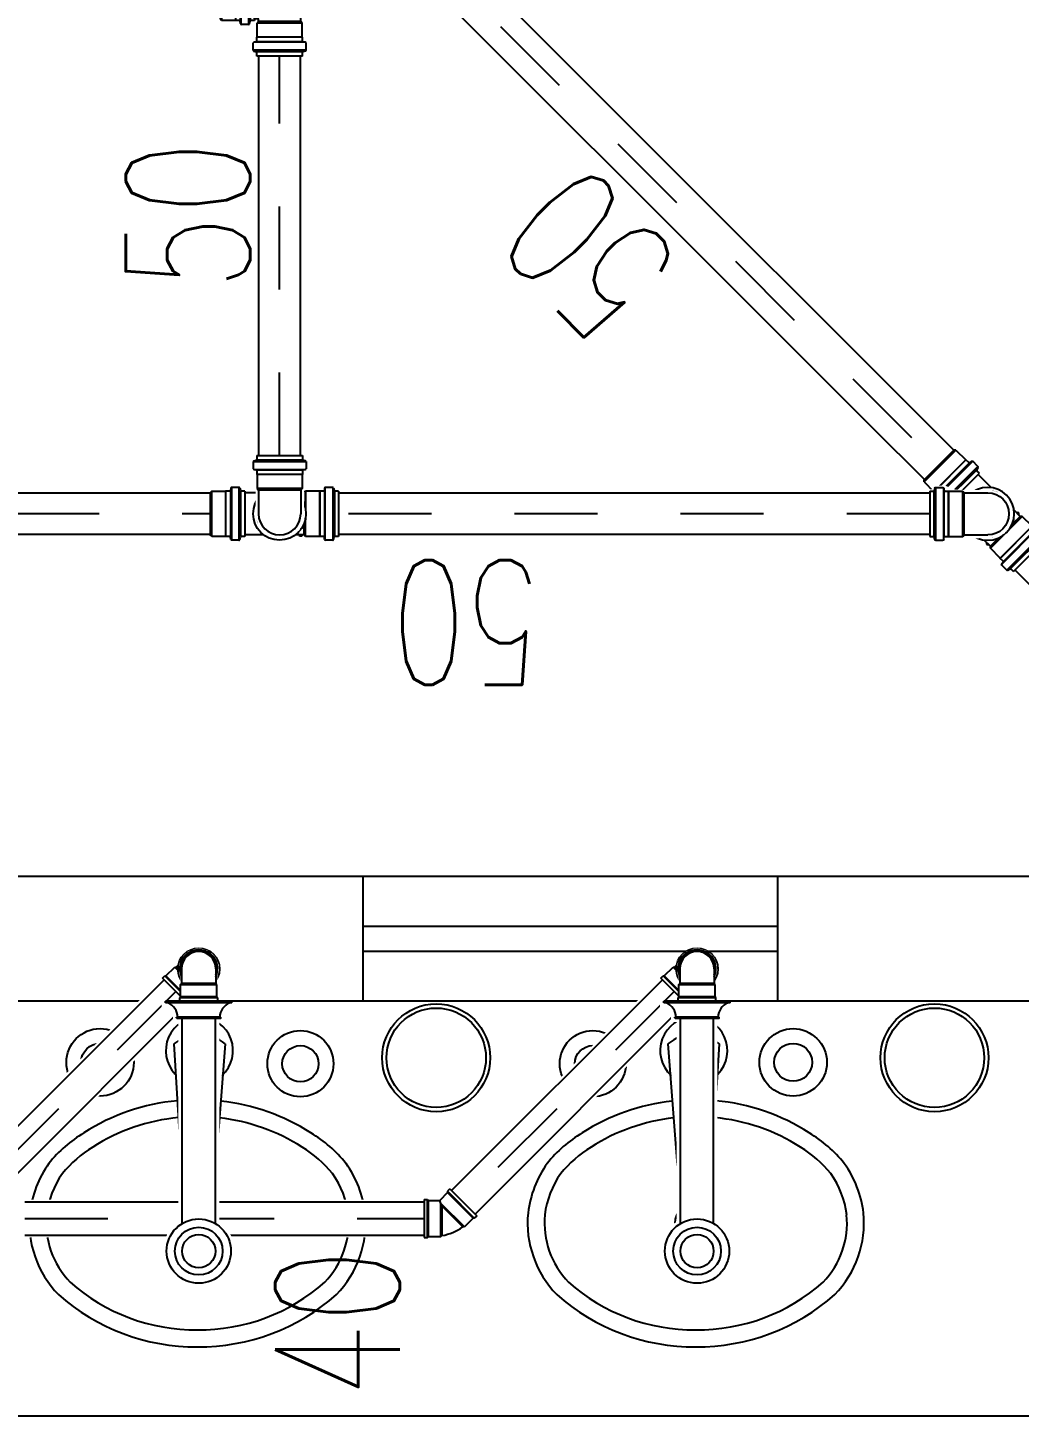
# Model space of a CAD drawing. Header units: inches. Extents: x 542787 to 543192, y 9574025 to 9574373.
# Drawn here: x 543046.357 to 543047.55, y 9574123.405 to 9574125.077 of the extents above; entities that cross this region are included whole.
import ezdxf
from ezdxf.enums import TextEntityAlignment as Align

# ---------------------------------------------------------------- set-up
doc = ezdxf.new("R2010")
doc.units = ezdxf.units.IN
doc.header["$MEASUREMENT"] = 0
doc.linetypes.add('DASHDOT', pattern=[1, 0.5, -0.25, 0, -0.25])
doc.linetypes.add('HIDDEN2', pattern=[4.7625, 3.175, -1.5875])
for name, color, linetype in [('EIXO', 8, 'Continuous'), ('I-ARQ', 8, 'Continuous'), ('I-ESGOTO', 6, 'Continuous'), ('I-NORMO_INST', 4, 'Continuous'), ('TINTERNO', 8, 'Continuous')]:
    doc.layers.add(name, color=color, linetype=linetype)
doc.styles.add('125', font='ROMANS.SHX', dxfattribs={"width": 0.7, "height": 0.25})
doc.styles.add('25', font='ROMANS.SHX', dxfattribs={"width": 0.7, "height": 0.05})

# ---------------------------------------------------------------- blocks, each defined once
blk = doc.blocks.new('*U225')
at = {"color": 2}
blk.add_wipeout([(0.0285, 0), (0.0285, -0.4924), (-0.0285, -0.4924), (-0.0285, 0)], dxfattribs=at)
for p, q in [((-0.025, 0), (-0.025, -0.4924)), ((0.025, 0), (0.025, -0.4924))]:
    blk.add_line(p, q)
at = {"layer": 'EIXO', "linetype": 'DASHDOT', "ltscale": 0.01}
blk.add_line((0, 0), (0, -0.4924), dxfattribs=at)
blk = doc.blocks.new('*U226')
at = {"color": 2}
blk.add_wipeout([(0, 0.0285), (1.1174, 0.0285), (1.1174, -0.0285), (0, -0.0285)], dxfattribs=at)
for p, q in [((0, 0.025), (1.1174, 0.025)), ((0, -0.025), (1.1174, -0.025))]:
    blk.add_line(p, q)
at = {"layer": 'EIXO', "linetype": 'DASHDOT', "ltscale": 0.01}
blk.add_line((0, 0), (1.1174, 0), dxfattribs=at)
blk = doc.blocks.new('*U78')
at = {"color": 2}
blk.add_wipeout([(0.1631, -0.1299), (0.3716, -0.3383), (0.3384, -0.3715), (0.1299, -0.1631)], dxfattribs=at)
for p, q in [((0.1607, -0.1323), (0.3692, -0.3407)), ((0.1324, -0.1606), (0.3409, -0.369))]:
    blk.add_line(p, q)
at = {"layer": 'EIXO', "linetype": 'DASHDOT', "ltscale": 0.01}
blk.add_line((0.1465, -0.1465), (0.355, -0.3549), dxfattribs=at)
blk = doc.blocks.new('*U76')
at = {"color": 2}
blk.add_wipeout([(0.0201, 0.0201), (1.9023, -1.862), (1.862, -1.9023), (-0.0201, -0.0201)], dxfattribs=at)
for p, q in [((0.0177, 0.0177), (1.8998, -1.8645)), ((-0.0177, -0.0177), (1.8645, -1.8998))]:
    blk.add_line(p, q)
at = {"layer": 'EIXO', "linetype": 'DASHDOT', "ltscale": 0.01}
blk.add_line((0, 0), (1.8821, -1.8821), dxfattribs=at)
blk = doc.blocks.new('*U79')
at = {"color": 2}
blk.add_wipeout([(0.1177, -0.0846), (0.3714, -0.3385), (0.3382, -0.3716), (0.0845, -0.1177)], dxfattribs=at)
for p, q in [((0.1152, -0.087), (0.369, -0.3409)), ((0.0869, -0.1153), (0.3407, -0.3692))]:
    blk.add_line(p, q)
at = {"layer": 'EIXO', "linetype": 'DASHDOT', "ltscale": 0.01}
blk.add_line((0.1011, -0.1011), (0.3548, -0.3551), dxfattribs=at)
blk = doc.blocks.new('*U67')
at = {"color": 2}
blk.add_wipeout([(0.0278, 0.0036), (0.0295, 0.0036), (0.0401, -0.007), (0.0415, -0.007), (0.0448, -0.0103), (0.0103, -0.0448), (0.007, -0.0415), (0.007, -0.0401), (-0.0036, -0.0295), (-0.0036, -0.0278), (-0.0085, -0.0228), (-0.0135, -0.0203), (-0.0208, -0.0127), (-0.0243, -0.0019), (-0.0237, 0.0059), (-0.0199, 0.0141), (-0.0152, 0.0191), (-0.0086, 0.0228), (-0.0002, 0.0244), (0.0052, 0.0238), (0.0135, 0.0203), (0.0187, 0.0156), (0.0228, 0.0085)], dxfattribs=at)
for p, q in [((0.0215, 0.0077), (0.0272, 0.002)), ((0.0223, -0.0045), (0.0288, 0.002)), ((0.0271, 0.002), (0.0227, -0.0025)), ((0.0288, 0.002), (0.0271, 0.002)), ((0.0395, -0.0086), (0.0288, 0.002)), ((0.0409, -0.0086), (0.0086, -0.0409)), ((0.0437, -0.0115), (0.0115, -0.0437)), ((0.0409, -0.0086), (0.0395, -0.0086)), ((0.0437, -0.0115), (0.0409, -0.0086)), ((-0.0077, -0.0215), (-0.002, -0.0272)), ((0.0045, -0.0223), (-0.002, -0.0288)), ((-0.002, -0.0271), (0.0025, -0.0227)), ((-0.002, -0.0288), (-0.002, -0.0271)), ((0.0086, -0.0395), (-0.002, -0.0288)), ((0.0086, -0.0409), (0.0086, -0.0395)), ((0.0115, -0.0437), (0.0086, -0.0409))]:
    blk.add_line(p, q)
for radius in [0.0228, 0.02]:
    blk.add_circle((0, 0), radius)
at = {"layer": 'TINTERNO'}
blk.add_line((0.0395, -0.0086), (0.0086, -0.0395), dxfattribs=at)
blk.add_circle((0, 0), 0.0188, dxfattribs=at)
blk = doc.blocks.new('*U69')
at = {"color": 2}
blk.add_wipeout([(0.0026, 0.0263), (0.0167, 0.0222), (0.0266, 0.0115), (0.0291, -0.0016), (0.0243, -0.0154), (0.0138, -0.0241), (0.0026, -0.0262), (-0.0119, -0.0222), (-0.022, -0.0097), (-0.0237, 0.0006), (-0.0204, 0.0115), (-0.0115, 0.0225)], dxfattribs=at)
blk.add_circle((0.0027, 0), 0.025)
at = {"color": 8, "ltscale": 0.01}
blk.add_circle((0.0027, 0), 0.0233, dxfattribs=at)
for centre, start, end in [((0.0027, 0.0125), 132.0789, 270), ((0.0027, -0.0125), 312.0789, 90)]:
    blk.add_arc(centre, 0.0125, start, end, dxfattribs=at)
blk = doc.blocks.new('*U68')
at = {"color": 2}
blk.add_wipeout([(0.0171, 0.0222), (0.0183, 0.0234), (0.0333, 0.0234), (0.0343, 0.0244), (0.039, 0.0244), (0.039, -0.0244), (0.0343, -0.0244), (0.0333, -0.0234), (0.0183, -0.0234), (0.0171, -0.0222), (0.0101, -0.0222), (0.0049, -0.0239), (-0.0057, -0.0237), (-0.0159, -0.0185), (-0.0209, -0.0126), (-0.024, -0.0041), (-0.0242, 0.0027), (-0.0222, 0.01), (-0.0174, 0.0171), (-0.0132, 0.0205), (-0.0048, 0.0239), (0.0022, 0.0243), (0.0101, 0.0222)], dxfattribs=at)
for p, q in [((0, 0.0206), (0.0178, 0.0206)), ((0.019, 0.0218), (0.0178, 0.0206)), ((0.034, 0.0218), (0.019, 0.0218)), ((0.035, 0.0228), (0.034, 0.0218)), ((0.039, 0.0228), (0.035, 0.0228)), ((0.039, 0.0228), (0.039, -0.0228)), ((0, -0.0206), (0.0178, -0.0206)), ((0.019, -0.0218), (0.0178, -0.0206)), ((0.034, -0.0218), (0.019, -0.0218)), ((0.035, -0.0228), (0.034, -0.0218)), ((0.039, -0.0228), (0.035, -0.0228))]:
    blk.add_line(p, q)
at = {"color": 8}
for p, q in [((0.0178, 0.0206), (0.0178, -0.0206)), ((0.019, -0.0218), (0.019, 0.0218)), ((0.034, 0.0218), (0.034, -0.0218)), ((0.035, 0.0228), (0.035, -0.0228))]:
    blk.add_line(p, q, dxfattribs=at)
blk.add_arc((0, 0), 0.0228, 64.6232, 295.3768, dxfattribs=at)
for radius, start, end in [(0.0218, 70.9009, 289.0991), (0.0206, 90, 270)]:
    blk.add_arc((0, 0), radius, start, end)
blk = doc.blocks.new('*U73')
at = {"color": 2}
blk.add_wipeout([(0, 0.0228), (0.4829, 0.0228), (0.4829, -0.0228), (0, -0.0228)], dxfattribs=at)
for p, q in [((0, 0.02), (0.4829, 0.02)), ((0, -0.02), (0.4829, -0.02))]:
    blk.add_line(p, q)
at = {"layer": 'EIXO', "linetype": 'DASHDOT', "ltscale": 0.01}
blk.add_line((0, 0), (0.4829, 0), dxfattribs=at)
blk = doc.blocks.new('SF40B5')
at = {"color": 8, "linetype": 'Continuous'}
for p, q in [((0.0011, 0.04), (0, 0.04)), ((0, 0.04), (0, -0.04)), ((0.0011, 0.04), (0.0011, -0.04)), ((0.0191, 0.0267), (0.0184, 0.0267)), ((0.0184, 0.0267), (0.0184, -0.0267)), ((0.0197, 0.026), (0.0197, -0.026)), ((0.0191, -0.0267), (0.0184, -0.0267)), ((0.0011, -0.04), (0, -0.04))]:
    blk.add_line(p, q, dxfattribs=at)
at = {"linetype": 'Continuous'}
for p, q in [((0.2669, 0.02), (0.0197, 0.02)), ((0.2669, -0.02), (0.0197, -0.02))]:
    blk.add_line(p, q, dxfattribs=at)
for radius in [0.0387, 0.02]:
    blk.add_circle((0.3, 0), radius)
at = {"color": 8}
blk.add_circle((0.3, 0), 0.0287, dxfattribs=at)
at = {"linetype": 'Continuous'}
for centre, start, end in [((0.0187, 0.0443), 201.6148, 268.9949), ((0.0187, -0.0443), 91.0051, 158.3852)]:
    blk.add_arc(centre, 0.019, start, end, dxfattribs=at)
at = {"color": 8, "linetype": 'Continuous'}
for centre, start, end in [((0.0191, 0.026), 0, 90), ((0.0191, -0.026), 270, 0)]:
    blk.add_arc(centre, 0.000667, start, end, dxfattribs=at)
at = {"color": 2}
blk.add_wipeout([(0.0011, 0.0446), (0.0067, 0.0446), (0.0067, 0.0383), (0.0149, 0.0312), (0.0253, 0.0312), (0.0253, 0.0246), (0.2659, 0.0246), (0.2726, 0.0326), (0.2841, 0.0398), (0.2972, 0.0431), (0.3107, 0.0422), (0.3233, 0.0371), (0.3337, 0.0284), (0.3408, 0.017), (0.3441, 0.0038), (0.3432, -0.0097), (0.3382, -0.0222), (0.3295, -0.0326), (0.318, -0.0398), (0.3049, -0.0431), (0.2914, -0.0422), (0.2788, -0.0371), (0.2684, -0.0284), (0.266, -0.0246), (0.0253, -0.0246), (0.0253, -0.0312), (0.0149, -0.0312), (0.0067, -0.0383), (0.0067, -0.0446), (0.0011, -0.0446)], dxfattribs=at)
at = {"color": 8, "linetype": 'Continuous'}
for p, q in [((0.0021, 0.04), (0.0011, 0.04)), ((0.0011, 0.04), (0.0011, -0.04)), ((0.0021, 0.04), (0.0021, -0.04)), ((0.0201, 0.0267), (0.0194, 0.0267)), ((0.0194, 0.0267), (0.0194, -0.0267)), ((0.0208, 0.026), (0.0208, -0.026)), ((0.0201, -0.0267), (0.0194, -0.0267)), ((0.0021, -0.04), (0.0011, -0.04))]:
    blk.add_line(p, q, dxfattribs=at)
at = {"linetype": 'Continuous'}
for p, q in [((0.2679, 0.02), (0.0208, 0.02)), ((0.2679, -0.02), (0.0208, -0.02))]:
    blk.add_line(p, q, dxfattribs=at)
for radius in [0.0387, 0.02]:
    blk.add_circle((0.3011, 0), radius)
at = {"color": 8}
blk.add_circle((0.3011, 0), 0.0287, dxfattribs=at)
at = {"linetype": 'Continuous'}
for centre, start, end in [((0.0198, 0.0443), 201.6148, 268.9949), ((0.0198, -0.0443), 91.0051, 158.3852)]:
    blk.add_arc(centre, 0.019, start, end, dxfattribs=at)
at = {"color": 8, "linetype": 'Continuous'}
for centre, start, end in [((0.0201, 0.026), 0, 90), ((0.0201, -0.026), 270, 0)]:
    blk.add_arc(centre, 0.000667, start, end, dxfattribs=at)
blk = doc.blocks.new('J4540')
at = {"color": 1, "style": '25'}
for tag, flags, p in [('DESCRICAO', 1, (-0.1561, -0.1085)), ('MARCA', 1, (-0.1561, -0.1877)), ('QUANT.', 3, (-0.1561, -0.2718))]:
    blk.add_attdef(tag, text='', height=0.05, dxfattribs=dict(at, flags=flags)).set_placement(p, align=Align.CENTER)
at = {"color": 2}
blk.add_wipeout([(0.0278, -0.0238), (0.0235, -0.0238), (0.0225, -0.0228), (0.0097, -0.0228), (0.0006, -0.0318), (0.0006, -0.0332), (-0.0025, -0.0363), (-0.0358, -0.0029), (-0.0328, 0.0001), (-0.0314, 0.0001), (-0.0207, 0.0107), (-0.019, 0.0107), (-0.0066, 0.0179), (0.0062, 0.0212), (0.0075, 0.0224), (0.0225, 0.0224), (0.0235, 0.0234), (0.0278, 0.0234)], dxfattribs=at)
for p, q in [((0.0078, 0.0216), (0.0066, 0.0204)), ((0.0228, 0.0216), (0.0078, 0.0216)), ((0.0078, 0.0216), (0.0078, -0.0183)), ((0.0238, 0.0226), (0.0228, 0.0216)), ((0.0278, 0.0226), (0.0238, 0.0226)), ((0.0238, 0.0226), (0.0238, -0.023)), ((0.0278, -0.023), (0.0278, 0.0226)), ((-0.031, -0.0007), (-0.0204, 0.0099)), ((0.0078, -0.0183), (-0.0204, 0.0099)), ((-0.0204, 0.0099), (-0.0187, 0.0099)), ((-0.0353, -0.0035), (-0.0324, -0.0007)), ((-0.003, -0.0357), (-0.0353, -0.0035)), ((-0.0002, -0.0329), (-0.0324, -0.0007)), ((-0.0324, -0.0007), (-0.031, -0.0007)), ((-0.003, -0.0357), (-0.0002, -0.0329)), ((-0.0002, -0.0315), (0.0093, -0.022)), ((-0.0002, -0.0329), (-0.0002, -0.0315)), ((0.0078, -0.0183), (0.0093, -0.022)), ((0.0228, -0.022), (0.0093, -0.022)), ((0.0238, -0.023), (0.0228, -0.022)), ((0.0278, -0.023), (0.0238, -0.023))]:
    blk.add_line(p, q)
at = {"color": 8}
for p, q in [((0.0066, -0.0154), (0.0066, 0.0204)), ((0.0228, 0.0216), (0.0228, -0.022)), ((-0.0187, 0.0099), (0.0066, -0.0154)), ((-0.0002, -0.0315), (-0.031, -0.0007)), ((0.0066, -0.0154), (0.0078, -0.0183))]:
    blk.add_line(p, q, dxfattribs=at)
blk.add_arc((0.0157, -0.0373), 0.0584, 98.9327, 126.0673)
blk = doc.blocks.new('*U127')
at = {"color": 2}
blk.add_wipeout([(-0.0593, -0.0106), (-0.0553, -0.0101), (-0.0536, -0.0111), (-0.0496, -0.0071), (-0.0481, -0.0085), (-0.0343, 0.0054), (-0.0257, 0.0248), (-0.0048, 0.0348), (-0.0058, 0.0359), (-0.0007, 0.041), (0.0001, 0.0403), (0.0001, 0.0422), (0.012, 0.0541), (0.012, 0.0544), (0.0151, 0.0575), (0.0142, 0.0587), (0.0144, 0.0631), (0.0206, 0.0693), (0.0246, 0.0698), (0.0263, 0.0688), (0.0287, 0.0712), (0.0707, 0.0292), (0.0683, 0.0269), (0.0693, 0.0251), (0.0688, 0.0211), (0.0626, 0.0149), (0.0581, 0.0147), (0.057, 0.0156), (0.0528, 0.0114), (0.0527, 0.0115), (0.0417, 0.0006), (0.0398, 0.0006), (0.0405, -0.0002), (0.0354, -0.0053), (0.0343, -0.0043), (0.0254, -0.0242), (0.0049, -0.0337), (-0.009, -0.0476), (-0.0076, -0.049), (-0.0116, -0.053), (-0.0106, -0.0548), (-0.0111, -0.0588), (-0.0173, -0.065), (-0.0218, -0.0652), (-0.0229, -0.0643), (-0.026, -0.0674), (-0.0264, -0.0674), (-0.0382, -0.0793), (-0.041, -0.0776), (-0.0782, -0.0404), (-0.0798, -0.0377), (-0.0679, -0.0258), (-0.0679, -0.0255), (-0.0648, -0.0224), (-0.0657, -0.0212), (-0.0655, -0.0168)], dxfattribs=at)
for p, q in [((0.0222, 0.0677), (0.016, 0.0615)), ((0.0229, 0.067), (0.0665, 0.0234)), ((0.0234, 0.0678), (0.0261, 0.0663)), ((0.0303, 0.0695), (0.0273, 0.0665)), ((0.0303, 0.0695), (0.069, 0.0309)), ((0.0143, 0.0532), (0.0024, 0.0413)), ((0.0176, 0.0568), (0.0143, 0.0535)), ((0.0143, 0.0535), (0.0529, 0.0148)), ((0.0143, 0.0535), (0.0143, 0.0532)), ((0.0159, 0.0601), (0.0176, 0.0581)), ((0.0162, 0.0603), (0.0597, 0.0167)), ((0.0024, 0.0387), (-0.0049, 0.0314)), ((-0.0006, 0.0379), (-0.0027, 0.0358)), ((-0.0017, 0.0346), (-0.0027, 0.0358)), ((0.0005, 0.0369), (-0.0006, 0.0379)), ((0.0024, 0.0413), (0.0178, 0.0258)), ((0.0024, 0.0413), (0.0024, 0.0387)), ((0.0408, 0.0029), (0.0253, 0.0183)), ((0.0563, 0.0181), (0.0529, 0.0148)), ((0.0596, 0.0165), (0.0576, 0.0181)), ((0.0672, 0.0227), (0.061, 0.0165)), ((0.0673, 0.0239), (0.0658, 0.0266)), ((0.069, 0.0309), (0.0659, 0.0278)), ((-0.0321, 0.0043), (-0.0481, -0.0118)), ((0.0382, 0.0029), (0.0309, -0.0044)), ((0.0364, 0.0011), (0.0374, -0.0001)), ((0.0408, 0.0029), (0.0382, 0.0029)), ((0.0527, 0.0148), (0.0408, 0.0029)), ((0.0529, 0.0148), (0.0527, 0.0148)), ((-0.0577, -0.0122), (-0.0639, -0.0184)), ((-0.057, -0.0129), (-0.0134, -0.0565)), ((-0.0565, -0.0121), (-0.0538, -0.0136)), ((-0.0496, -0.0104), (-0.0526, -0.0134)), ((-0.0496, -0.0104), (-0.0109, -0.049)), ((0.0341, -0.0012), (0.0353, -0.0022)), ((0.0374, -0.0001), (0.0353, -0.0022)), ((-0.0775, -0.0386), (-0.0656, -0.0268)), ((-0.0623, -0.0231), (-0.0656, -0.0264)), ((-0.0656, -0.0264), (-0.0656, -0.0268)), ((-0.064, -0.0198), (-0.0623, -0.0218)), ((-0.0632, -0.0191), (-0.0196, -0.0627)), ((0.0038, -0.0316), (-0.0123, -0.0476)), ((-0.0775, -0.0386), (-0.0775, -0.0411)), ((-0.0775, -0.0411), (-0.0416, -0.077)), ((-0.0109, -0.049), (-0.014, -0.0521)), ((-0.0392, -0.077), (-0.0273, -0.0651)), ((-0.027, -0.0651), (-0.0273, -0.0651)), ((-0.0237, -0.0618), (-0.027, -0.0651)), ((-0.0203, -0.0635), (-0.0223, -0.0618)), ((-0.0127, -0.0572), (-0.0189, -0.0634)), ((-0.0126, -0.056), (-0.0141, -0.0533)), ((-0.0392, -0.077), (-0.0416, -0.077))]:
    blk.add_line(p, q)
at = {"color": 8}
for p, q in [((0.0143, 0.0532), (0.0527, 0.0148)), ((0.0182, 0.0574), (0.0569, 0.0187)), ((0.0267, 0.0659), (0.0654, 0.0272)), ((0.0024, 0.0387), (0.012, 0.0291)), ((0.0382, 0.0029), (0.0286, 0.0125)), ((-0.0532, -0.014), (-0.0145, -0.0527)), ((-0.0481, -0.0118), (-0.0123, -0.0476)), ((-0.027, -0.0651), (-0.0656, -0.0264)), ((-0.0656, -0.0268), (-0.0273, -0.0651)), ((-0.0617, -0.0225), (-0.023, -0.0612)), ((-0.0392, -0.077), (-0.0775, -0.0386))]:
    blk.add_line(p, q, dxfattribs=at)
blk.add_lwpolyline([(0.0061, -0.03), (0.0061, -0.03, 0.174705)], format="xyb")
for radius in [0.0318, 0.0256]:
    blk.add_circle((-0.0006, -0.0001), radius)
blk.add_circle((-0.0006, -0.0001), 0.0273, dxfattribs=at)
for centre, start, end in [((0.0229, 0.067), 60, 135), ((0.0167, 0.0608), 135, 220), ((0.0169, 0.0575), 315, 40), ((0.0266, 0.0672), 240, 315), ((0.057, 0.0174), 50, 135), ((0.0667, 0.0271), 135, 210), ((0.0665, 0.0234), 315, 30), ((0.0603, 0.0172), 230, 315), ((-0.057, -0.0129), 60, 135), ((-0.0533, -0.0127), 240, 315), ((-0.0632, -0.0191), 135, 220), ((-0.063, -0.0224), 315, 40), ((-0.0229, -0.0625), 50, 135), ((-0.0196, -0.0627), 230, 315), ((-0.0132, -0.0528), 135, 210), ((-0.0134, -0.0565), 315, 30)]:
    blk.add_arc(centre, 0.001, start, end)
blk = doc.blocks.new('*U207')
at = {"color": 1, "style": '25'}
for tag, flags, p in [('MARCA', 1, (0, -0.1877)), ('QUANT.', 3, (0, -0.2718))]:
    blk.add_attdef(tag, text='', height=0.05, dxfattribs=dict(at, flags=flags)).set_placement(p, align=Align.CENTER)
at = {"color": 2}
blk.add_wipeout([(0.0287, -0.0245), (0.0294, -0.0413), (0.034, -0.0514), (0.034, -0.0656), (0.0294, -0.0656), (0.0294, -0.07), (0, -0.07), (-0.0294, -0.07), (-0.0294, -0.0661), (-0.034, -0.0661), (-0.034, -0.0519), (-0.0292, -0.0417), (-0.0297, -0.0182), (-0.0292, -0.0088), (-0.0277, 0.01), (-0.0239, 0.0196), (-0.0192, 0.0234), (-0.0124, 0.0273), (-0.006, 0.0297), (0.0054, 0.0291), (0.0148, 0.0264), (0.0211, 0.0214), (0.0258, 0.0129), (0.0287, 0.0036), (0.0287, -0.0055)], dxfattribs=at)
for p, q in [((0.0254, -0.0285), (0.0254, 0)), ((-0.0254, -0.0285), (-0.0254, 0)), ((-0.0272, -0.0303), (-0.0254, -0.0285)), ((-0.0272, -0.0471), (-0.0272, -0.0303)), ((-0.0272, -0.0303), (0.0272, -0.0303)), ((0.0272, -0.0303), (0.0254, -0.0285)), ((0.0272, -0.0471), (0.0272, -0.0303)), ((-0.0274, -0.0473), (-0.0272, -0.0471)), ((-0.0274, -0.0519), (-0.0274, -0.0473)), ((-0.0272, -0.0471), (0.0272, -0.0471)), ((0.0274, -0.0473), (0.0272, -0.0471)), ((0.0274, -0.0519), (0.0274, -0.0473)), ((-0.0318, -0.0629), (-0.0318, -0.0542)), ((-0.0311, -0.0639), (-0.0281, -0.0647)), ((-0.0309, -0.0532), (-0.0283, -0.0529)), ((0.0308, -0.0534), (-0.0308, -0.0534)), ((0.0308, -0.0629), (-0.0308, -0.0629)), ((-0.0274, -0.07), (-0.0274, -0.0656)), ((0.0274, -0.07), (0.0274, -0.0656)), ((0.0311, -0.0639), (0.0281, -0.0647)), ((0.0309, -0.0532), (0.0283, -0.0529)), ((0.0318, -0.0629), (0.0318, -0.0542)), ((0.0274, -0.07), (-0.0274, -0.07))]:
    blk.add_line(p, q)
at = {"color": 8}
for p, q in [((-0.0254, -0.0285), (0.0254, -0.0285)), ((-0.0274, -0.0473), (0.0274, -0.0473)), ((0.0274, -0.0529), (-0.0274, -0.0529)), ((0.0274, -0.0649), (-0.0274, -0.0649))]:
    blk.add_line(p, q, dxfattribs=at)
for centre, radius, start, end in [((0, 0), 0.0254, 0, 180), ((-0.0308, -0.0542), 0.001, 95, 180), ((-0.0308, -0.0629), 0.001, 180, 255), ((-0.0283, -0.0519), 0.001, 275, 0), ((-0.0283, -0.0656), 0.001, 0, 75), ((0.0283, -0.0519), 0.001, 180, 265), ((0.0283, -0.0656), 0.001, 105, 180), ((0.0308, -0.0542), 0.001, 0, 85), ((0.0308, -0.0629), 0.001, 285, 0)]:
    blk.add_arc(centre, radius, start, end)
at = {"color": 1, "style": '25', "flags": 1}
blk.add_attdef('DESCRICAO', text='', height=0.05, dxfattribs=at).set_placement((0, -0.1085), align=Align.CENTER)
blk = doc.blocks.new('*U126')
at = {"color": 2}
blk.add_wipeout([(-0.0347, -0.0491), (-0.0322, -0.0459), (-0.0302, -0.0453), (-0.0302, -0.0397), (-0.0282, -0.0397), (-0.0282, -0.02), (-0.0359, -0.0002), (-0.0282, 0.0216), (-0.0297, 0.0217), (-0.0297, 0.0289), (-0.0287, 0.029), (-0.03, 0.0303), (-0.03, 0.0471), (-0.0302, 0.0473), (-0.0302, 0.0518), (-0.0317, 0.0519), (-0.0347, 0.0552), (-0.0347, 0.0639), (-0.0322, 0.0671), (-0.0302, 0.0677), (-0.0302, 0.071), (0.0291, 0.071), (0.0291, 0.0677), (0.0311, 0.0671), (0.0335, 0.0639), (0.0335, 0.0552), (0.0305, 0.0519), (0.0291, 0.0518), (0.0291, 0.0458), (0.0289, 0.0458), (0.0289, 0.0303), (0.0275, 0.029), (0.0286, 0.0289), (0.0286, 0.0217), (0.0271, 0.0216), (0.0348, 0.0013), (0.0271, -0.02), (0.0271, -0.0397), (0.0291, -0.0397), (0.0291, -0.0453), (0.0311, -0.0459), (0.0335, -0.0491), (0.0335, -0.0578), (0.0305, -0.0611), (0.0291, -0.0612), (0.0291, -0.0657), (0.0288, -0.0659), (0.0288, -0.0827), (0.0257, -0.0835), (-0.0269, -0.0835), (-0.03, -0.0827), (-0.03, -0.0659), (-0.0302, -0.0657), (-0.0302, -0.0612), (-0.0317, -0.0611), (-0.0347, -0.0578)], dxfattribs=at)
for p, q in [((-0.0279, 0.071), (0.0268, 0.071)), ((-0.0279, 0.071), (-0.0279, 0.0667)), ((0.0268, 0.071), (0.0268, 0.0667)), ((-0.0324, 0.0639), (-0.0324, 0.0552)), ((-0.0316, 0.0649), (-0.0287, 0.0657)), ((-0.0315, 0.0542), (-0.0289, 0.054)), ((-0.0314, 0.0639), (0.0302, 0.0639)), ((-0.0314, 0.0545), (0.0302, 0.0545)), ((-0.0279, 0.053), (-0.0279, 0.0483)), ((0.0268, 0.053), (0.0268, 0.0483)), ((0.0305, 0.0649), (0.0275, 0.0657)), ((0.0303, 0.0542), (0.0277, 0.054)), ((0.0312, 0.0639), (0.0312, 0.0552)), ((-0.0279, 0.0483), (0.0268, 0.0483)), ((-0.0279, 0.0483), (-0.0277, 0.0481)), ((-0.0277, 0.0481), (-0.0277, 0.0313)), ((0.0268, 0.0483), (0.0266, 0.0481)), ((0.0266, 0.0481), (0.0266, 0.0313)), ((-0.0277, 0.0313), (-0.0059, 0.0313)), ((-0.0277, 0.0313), (-0.0259, 0.0295)), ((-0.0259, 0.0269), (-0.0274, 0.0267)), ((-0.0274, 0.0267), (-0.0274, 0.0238)), ((-0.0259, 0.0237), (-0.0274, 0.0238)), ((-0.0259, 0.0295), (-0.0259, 0.0191)), ((0.0266, 0.0313), (0.0047, 0.0313)), ((0.0266, 0.0313), (0.0248, 0.0295)), ((0.0248, 0.0295), (0.0248, 0.0191)), ((0.0248, 0.0269), (0.0263, 0.0267)), ((0.0248, 0.0237), (0.0263, 0.0238)), ((0.0263, 0.0267), (0.0263, 0.0238)), ((-0.0259, -0.0193), (-0.0259, -0.042)), ((0.0248, -0.0193), (0.0248, -0.042)), ((-0.0324, -0.0491), (-0.0324, -0.0578)), ((-0.0316, -0.0481), (-0.0287, -0.0473)), ((-0.0314, -0.0491), (0.0302, -0.0491)), ((-0.0279, -0.042), (0.0268, -0.042)), ((-0.0279, -0.042), (-0.0279, -0.0463)), ((0.0268, -0.042), (0.0268, -0.0463)), ((0.0305, -0.0481), (0.0275, -0.0473)), ((0.0312, -0.0491), (0.0312, -0.0578)), ((-0.0315, -0.0588), (-0.0289, -0.059)), ((-0.0314, -0.0578), (0.0302, -0.0578)), ((-0.0279, -0.06), (-0.0279, -0.0647)), ((-0.0279, -0.0647), (-0.0277, -0.065)), ((-0.0277, -0.0817), (-0.0277, -0.065)), ((0.0268, -0.0647), (0.0265, -0.065)), ((0.0265, -0.0817), (0.0265, -0.065)), ((0.0268, -0.06), (0.0268, -0.0647)), ((0.0303, -0.0588), (0.0277, -0.059)), ((-0.0277, -0.0817), (-0.0259, -0.0835)), ((-0.0259, -0.0835), (0.0248, -0.0835)), ((0.0265, -0.0817), (0.0248, -0.0835))]:
    blk.add_line(p, q)
at = {"color": 8}
for p, q in [((-0.0279, 0.0659), (0.0268, 0.0659)), ((-0.0279, 0.0539), (0.0268, 0.0539)), ((-0.0277, 0.0481), (0.0266, 0.0481)), ((-0.0259, 0.0295), (-0.0123, 0.0295)), ((0.0248, 0.0295), (0.0111, 0.0295)), ((-0.0279, -0.0471), (0.0268, -0.0471)), ((-0.0259, -0.042), (0.0248, -0.042)), ((-0.0279, -0.0591), (0.0268, -0.0591)), ((0.0268, -0.0647), (-0.0279, -0.0647)), ((-0.0277, -0.065), (0.0265, -0.065)), ((0.0265, -0.0817), (-0.0277, -0.0817))]:
    blk.add_line(p, q, dxfattribs=at)
blk.add_lwpolyline([(0.0253, -0.0165), (0.0253, -0.0165, 0.174705)], format="xyb")
for radius in [0.0318, 0.0256]:
    blk.add_circle((-0.0006, -0.0001), radius)
blk.add_circle((-0.0006, -0.0001), 0.0273, dxfattribs=at)
for centre, start, end in [((-0.0314, 0.0639), 105, 180), ((-0.0314, 0.0552), 180, 265), ((-0.0289, 0.053), 360, 85), ((-0.0289, 0.0667), 285, 360), ((0.0278, 0.0667), 180, 255), ((0.0278, 0.053), 95, 180), ((0.0302, 0.0552), 275, 360), ((0.0302, 0.0639), 360, 75), ((-0.0314, -0.0491), 105, 180), ((-0.0289, -0.0463), 285, 360), ((0.0278, -0.0463), 180, 255), ((0.0302, -0.0491), 360, 75), ((-0.0314, -0.0578), 180, 265), ((-0.0289, -0.06), 360, 85), ((0.0278, -0.06), 95, 180), ((0.0302, -0.0578), 275, 360)]:
    blk.add_arc(centre, 0.001, start, end)
blk = doc.blocks.new('*U219')
at = {"color": 1, "style": '25'}
for tag, flags, p in [('DESCRICAO', 1, (0, -0.1085)), ('MARCA', 1, (0, -0.1877)), ('QUANT.', 3, (0, -0.2718))]:
    blk.add_attdef(tag, text='', height=0.05, dxfattribs=dict(at, flags=flags)).set_placement(p, align=Align.CENTER)
at = {"color": 2}
blk.add_wipeout([(0.049, 0.034), (0.0494, 0.0295), (0.0554, 0.0295), (0.0554, 0.0293), (0.0709, 0.0293), (0.0718, 0.0262), (0.0718, -0.0262), (0.0709, -0.0293), (0.0541, -0.0293), (0.0539, -0.0295), (0.0494, -0.0295), (0.049, -0.034), (0.035, -0.034), (0.0338, -0.0295), (0.0281, -0.0295), (0.0281, -0.0275), (0.0235, -0.0275), (0.0141, -0.0266), (0.0037, -0.0235), (-0.0028, -0.0202), (-0.011, -0.014), (-0.0153, -0.0095), (-0.0193, -0.0042), (-0.0218, 0.0001), (-0.0244, 0.0059), (-0.026, 0.0113), (-0.0273, 0.019), (-0.0275, 0.0235), (-0.0275, 0.0276), (-0.0293, 0.0294), (-0.0293, 0.0462), (-0.0295, 0.0464), (-0.0295, 0.0509), (-0.034, 0.0513), (-0.034, 0.0653), (-0.0295, 0.0665), (-0.0295, 0.07), (0.0295, 0.07), (0.0295, 0.0665), (0.034, 0.0653), (0.034, 0.0513), (0.0295, 0.0509), (0.0295, 0.0449), (0.0293, 0.0449), (0.0293, 0.0295), (0.0338, 0.0295), (0.035, 0.034)], dxfattribs=at)
for p, q in [((-0.0274, 0.07), (0.0273, 0.07)), ((-0.0274, 0.07), (-0.0274, 0.0656)), ((0.0273, 0.07), (0.0273, 0.0656)), ((-0.0318, 0.0629), (-0.0318, 0.0542)), ((-0.0311, 0.0639), (-0.0281, 0.0647)), ((-0.0309, 0.0532), (-0.0283, 0.0529)), ((-0.0308, 0.0629), (0.0308, 0.0629)), ((-0.0308, 0.0534), (0.0308, 0.0534)), ((-0.0274, 0.0519), (-0.0274, 0.0473)), ((0.0273, 0.0519), (0.0273, 0.0473)), ((0.0311, 0.0639), (0.0281, 0.0647)), ((0.0309, 0.0532), (0.0283, 0.0529)), ((0.0318, 0.0629), (0.0318, 0.0542)), ((-0.0274, 0.0473), (-0.0272, 0.0471)), ((-0.0272, 0.0471), (-0.0272, 0.0303)), ((-0.0272, 0.0471), (0.0271, 0.0471)), ((0.0273, 0.0473), (0.0271, 0.0471)), ((0.0271, 0.0471), (0.0271, 0.0303)), ((-0.0272, 0.0303), (-0.0254, 0.0285)), ((-0.0272, 0.0303), (0.0271, 0.0303)), ((-0.0254, 0.0285), (-0.0254, 0.0235)), ((0.0271, 0.0303), (0.0253, 0.0285)), ((0.0253, 0.0285), (0.0253, 0.0263)), ((0.0263, 0.0253), (0.0303, 0.0253)), ((0.0303, -0.0274), (0.0303, 0.0273)), ((0.0303, 0.0273), (0.0347, 0.0273)), ((0.0364, 0.0311), (0.0356, 0.0281)), ((0.0374, 0.0318), (0.0461, 0.0318)), ((0.0374, -0.0308), (0.0374, 0.0308)), ((0.0469, -0.0308), (0.0469, 0.0308)), ((0.0471, 0.0309), (0.0474, 0.0283)), ((0.0484, 0.0273), (0.053, 0.0273)), ((0.053, 0.0273), (0.0532, 0.0271)), ((0.0532, -0.0272), (0.0532, 0.0271)), ((0.0532, 0.0271), (0.07, 0.0271)), ((0.07, -0.0272), (0.07, 0.0271)), ((0.07, 0.0271), (0.0718, 0.0253)), ((0.0235, -0.0254), (0.0303, -0.0254)), ((0.0303, -0.0274), (0.0347, -0.0274)), ((0.0364, -0.0311), (0.0356, -0.0281)), ((0.0374, -0.0318), (0.0461, -0.0318)), ((0.0471, -0.0309), (0.0474, -0.0283)), ((0.0484, -0.0274), (0.053, -0.0274)), ((0.053, -0.0274), (0.0532, -0.0272)), ((0.0532, -0.0272), (0.07, -0.0272)), ((0.07, -0.0272), (0.0718, -0.0254))]:
    blk.add_line(p, q)
at = {"color": 8}
for p, q in [((-0.0274, 0.0649), (0.0273, 0.0649)), ((-0.0274, 0.0529), (0.0273, 0.0529)), ((-0.0274, 0.0473), (0.0273, 0.0473)), ((-0.0254, 0.0285), (0.0253, 0.0285)), ((0.0303, 0.0253), (0.0303, -0.0254)), ((0.0354, -0.0274), (0.0354, 0.0273)), ((0.0474, -0.0274), (0.0474, 0.0273)), ((0.053, -0.0274), (0.053, 0.0273)), ((0.0718, -0.0254), (0.0718, 0.0253))]:
    blk.add_line(p, q, dxfattribs=at)
for centre, radius, start, end in [((-0.0308, 0.0629), 0.001, 105, 180), ((-0.0308, 0.0542), 0.001, 180, 265), ((-0.0284, 0.0519), 0.001, 360, 85), ((-0.0284, 0.0656), 0.001, 285, 360), ((0.0283, 0.0656), 0.001, 180, 255), ((0.0283, 0.0519), 0.001, 95, 180), ((0.0308, 0.0542), 0.001, 275, 360), ((0.0308, 0.0629), 0.001, 360, 75), ((0.0235, 0.0235), 0.0489, 180, 270), ((0.0263, 0.0263), 0.001, 180, 270), ((0.0347, 0.0283), 0.001, 270, 345), ((0.0374, 0.0308), 0.001, 90, 165), ((0.0461, 0.0308), 0.001, 5, 90), ((0.0484, 0.0283), 0.001, 185, 270), ((0.0347, -0.0284), 0.001, 15, 90), ((0.0374, -0.0308), 0.001, 195, 270), ((0.0461, -0.0308), 0.001, 270, 355), ((0.0484, -0.0284), 0.001, 90, 175)]:
    blk.add_arc(centre, radius, start, end)

msp = doc.modelspace()

# ---------------------------------------------------------------- linework, layer by layer
at = {"layer": 'I-ARQ'}
for p, q in [((543049.571, 9574124.0545), (543045.651, 9574124.0545)), ((543049.571, 9574124.0545), (543045.651, 9574124.0545)), ((543049.421, 9574123.9045), (543045.501, 9574123.9045)), ((543049.421, 9574123.9045), (543045.501, 9574123.9045)), ((543046.5324, 9574123.8529), (543046.5414, 9574123.7069)), ((543046.5944, 9574123.8529), (543046.5831, 9574123.7069)), ((543047.1273, 9574123.8529), (543047.1385, 9574123.7069)), ((543047.1892, 9574123.8529), (543047.1802, 9574123.7069)), ((543049.421, 9574123.4045), (543045.531, 9574123.4045))]:
    msp.add_line(p, q, dxfattribs=at)
at = {"layer": 'I-ARQ', "linetype": 'HIDDEN2'}
for p, q in [((543046.7598, 9574124.0545), (543046.7598, 9574123.9045)), ((543047.2598, 9574123.9045), (543047.2598, 9574124.0545)), ((543047.2598, 9574123.9945), (543046.7598, 9574123.9945)), ((543046.7598, 9574123.9645), (543047.2598, 9574123.9645))]:
    msp.add_line(p, q, dxfattribs=at)
at = {"layer": 'I-ARQ', "linetype": 'Continuous', "ltscale": 2.5}
for centre, radius in [((543046.8483, 9574123.8362), 0.065), ((543046.8483, 9574123.8362), 0.0599), ((543047.4483, 9574123.8362), 0.065), ((543047.4483, 9574123.8362), 0.0599)]:
    msp.add_circle(centre, radius, dxfattribs=at)
at = {"layer": 'I-ARQ'}
for centre, radius in [((543046.4436, 9574123.8307), 0.0406), ((543046.6848, 9574123.8291), 0.0398), ((543047.0369, 9574123.8291), 0.0398), ((543047.2781, 9574123.8307), 0.0406), ((543046.4436, 9574123.8307), 0.0228), ((543046.6848, 9574123.8291), 0.0218), ((543047.0369, 9574123.8291), 0.0218), ((543047.2781, 9574123.8307), 0.0228), ((543046.5608, 9574123.6369), 0.0248), ((543047.1608, 9574123.6369), 0.0248), ((543046.5608, 9574123.6369), 0.0188), ((543046.5608, 9574123.6369), 0.0146), ((543047.1608, 9574123.6369), 0.0188), ((543047.1608, 9574123.6369), 0.0146)]:
    msp.add_circle(centre, radius, dxfattribs=at)
for centre, radius, start, end in [((543046.5632, 9574123.8448), 0.0405, 312.6025, 224.0244), ((543047.1585, 9574123.8448), 0.0405, 315.9756, 227.3975), ((543046.5634, 9574123.8159), 0.0483, 50.0629, 129.9371), ((543047.1583, 9574123.8159), 0.0483, 50.0629, 129.9371), ((543046.559, 9574123.5359), 0.2495, 95.145, 122.7375), ((543046.5626, 9574123.5359), 0.2495, 57.2625, 83.9188), ((543047.159, 9574123.5359), 0.2495, 96.0812, 122.7375), ((543047.1626, 9574123.5359), 0.2495, 57.2625, 84.855), ((543046.559, 9574123.5359), 0.2292, 95.2881, 122.828), ((543046.5626, 9574123.5359), 0.2292, 57.172, 83.7707), ((543047.159, 9574123.5359), 0.2292, 96.2293, 122.828), ((543047.1626, 9574123.5359), 0.2292, 57.172, 84.7119), ((543046.5034, 9574123.6123), 0.1552, 120.725, 141.4841), ((543046.6182, 9574123.6123), 0.1552, 38.5159, 59.275), ((543047.1034, 9574123.6123), 0.1552, 120.725, 141.4841), ((543047.2182, 9574123.6123), 0.1552, 38.5159, 59.275), ((543046.5034, 9574123.6123), 0.1349, 120.5755, 141.2533), ((543046.6182, 9574123.6123), 0.1349, 38.7467, 59.4245), ((543047.1034, 9574123.6123), 0.1349, 120.5755, 141.2533), ((543047.2182, 9574123.6123), 0.1349, 38.7467, 59.4245), ((543046.4872, 9574123.634), 0.1292, 144.5232, 173.1767), ((543046.4872, 9574123.634), 0.1089, 144.8047, 173.0573), ((543046.5623, 9574123.7153), 0.0225, 202.02, 337.98), ((543046.6345, 9574123.634), 0.1089, 6.9427, 35.1953), ((543046.6345, 9574123.634), 0.1292, 6.8233, 35.4768), ((543047.0872, 9574123.634), 0.1292, 144.5232, 173.1767), ((543047.0872, 9574123.634), 0.1089, 144.8047, 173.0573), ((543047.1594, 9574123.7153), 0.0225, 202.02, 337.98), ((543047.2345, 9574123.634), 0.1089, 6.9427, 35.1953), ((543047.2345, 9574123.634), 0.1292, 6.8233, 35.4768), ((543046.4817, 9574123.6374), 0.1234, 174.4524, 224.3819), ((543046.4817, 9574123.6374), 0.103, 174.578, 224.0021), ((543046.64, 9574123.6374), 0.103, 315.9979, 5.422), ((543046.64, 9574123.6374), 0.1234, 315.6181, 5.5476), ((543047.0817, 9574123.6374), 0.1234, 174.4524, 224.3819), ((543047.0817, 9574123.6374), 0.103, 174.578, 224.0021), ((543047.24, 9574123.6374), 0.103, 315.9979, 5.422), ((543047.24, 9574123.6374), 0.1234, 315.6181, 5.5476), ((543046.5589, 9574123.7369), 0.2284, 228.5041, 270.4838), ((543046.5628, 9574123.7369), 0.2284, 269.5162, 311.4959), ((543047.1589, 9574123.7369), 0.2284, 228.5041, 270.4838), ((543047.1628, 9574123.7369), 0.2284, 269.5162, 311.4959), ((543046.5589, 9574123.7369), 0.2488, 228.3244, 270.4838), ((543046.5628, 9574123.7369), 0.2488, 269.5162, 311.6756), ((543047.1589, 9574123.7369), 0.2488, 228.3244, 270.4838), ((543047.1628, 9574123.7369), 0.2488, 269.5162, 311.6756)]:
    msp.add_arc(centre, radius, start, end, dxfattribs=at)

# ---------------------------------------------------------------- block references
at = {"layer": 'I-ESGOTO', "rotation": 180}
for name, p in [('*U225', (543046.6598, 9574124.5614)), ('*U226', (543047.4426, 9574124.4914))]:
    msp.add_blockref(name, p, dxfattribs=at)

# ---------------------------------------------------------------- texts
at = {"layer": 'I-NORMO_INST', "style": '125', "width": 0.7}
msp.add_text('40', height=0.15, rotation=90, dxfattribs=at).set_placement((543046.8045, 9574123.4264))

# ---------------------------------------------------------------- next in the draw order: block references
at = {"layer": 'I-ESGOTO', "rotation": 269.9999999999894}
msp.add_blockref('*U78', (543046.6813, 9574124.0625), dxfattribs=at)
at = {"layer": 'I-ESGOTO', "color": 2}
msp.add_blockref('*U73', (543046.3531, 9574123.6427), dxfattribs=at)

# ---------------------------------------------------------------- next in the draw order: block references
at = {"layer": 'I-ESGOTO', "rotation": 180}
msp.add_blockref('*U76', (543048.2696, 9574123.7344), dxfattribs=at)

# ---------------------------------------------------------------- next in the draw order: block references
at = {"layer": 'I-ESGOTO'}
for name, p, rotation in [('*U219', (543046.6598, 9574125.1126), 180), ('*U126', (543046.6598, 9574124.4908), 270), ('*U67', (543046.5624, 9574123.9435), 269.9999999999894)]:
    msp.add_blockref(name, p, dxfattribs=dict(at, rotation=rotation))
at = {"layer": 'I-ESGOTO', "xscale": -1, "rotation": 180}
msp.add_blockref('*U127', (543047.5132, 9574124.4912), dxfattribs=at)
at = {"layer": 'I-ESGOTO', "color": 2, "rotation": 269.9999999999894}
msp.add_blockref('*U79', (543047.236, 9574124.017), dxfattribs=at)

# ---------------------------------------------------------------- next in the draw order: texts
at = {"layer": 'I-NORMO_INST', "style": '125', "width": 0.7}
for rotation, p in [(90, (543046.6245, 9574124.761)), (135, (543047.1482, 9574124.794)), (180, (543046.9742, 9574124.4355))]:
    msp.add_text('50', height=0.15, rotation=rotation, dxfattribs=at).set_placement(p)

# ---------------------------------------------------------------- next in the draw order: block references
at = {"layer": 'I-ESGOTO'}
for name, p, rotation in [('*U207', (543046.6598, 9574124.4914), 180), ('*U69', (543046.5624, 9574123.946), 270)]:
    msp.add_blockref(name, p, dxfattribs=dict(at, rotation=rotation))
at = {"layer": 'I-ESGOTO', "xscale": -1, "rotation": 270}
msp.add_blockref('*U207', (543047.5126, 9574124.4913), dxfattribs=at)
at = {"layer": 'I-ESGOTO', "color": 2}
for name, p, rotation in [('*U67', (543047.1624, 9574123.9435), 269.9999999999894), ('J4540', (543046.8618, 9574123.6425), 180)]:
    msp.add_blockref(name, p, dxfattribs=dict(at, rotation=rotation))

# ---------------------------------------------------------------- next in the draw order: block references
at = {"layer": 'I-ESGOTO', "rotation": 270}
msp.add_blockref('*U68', (543046.5624, 9574123.9435), dxfattribs=at)
at = {"layer": 'I-ESGOTO', "color": 2, "rotation": 270}
msp.add_blockref('*U69', (543047.1624, 9574123.946), dxfattribs=at)

# ---------------------------------------------------------------- next in the draw order: block references
msp.add_blockref('*U68', (543047.1624, 9574123.9435), dxfattribs=at)
at = {"layer": 'I-ESGOTO', "rotation": 270}
msp.add_blockref('SF40B5', (543046.5624, 9574123.9045), dxfattribs=at)

# ---------------------------------------------------------------- next in the draw order: block references
at = {"layer": 'I-ESGOTO', "color": 2, "rotation": 270}
msp.add_blockref('SF40B5', (543047.1624, 9574123.9045), dxfattribs=at)

doc.saveas('drawing.dxf')
